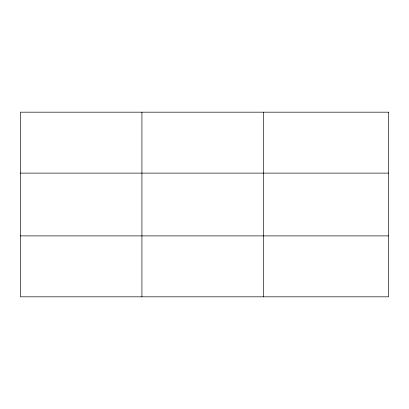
<?xml version="1.0" encoding="UTF-8"?>
<svg xmlns="http://www.w3.org/2000/svg" width="409" height="409" viewBox="0 0 409 409"><rect width="100%" height="100%" fill="white"/><g stroke="black" fill="none" stroke-linecap="round" stroke-linejoin="round"><path stroke-width="0.61" d="M141.923 112.178L141.923 296.822M263.396 112.178L263.396 296.822M20.45 173.109L388.55 173.109M20.45 235.891L388.55 235.891M388.55 112.178L388.55 296.822L20.45 296.822L20.45 112.178L388.55 112.178"/></g></svg>
